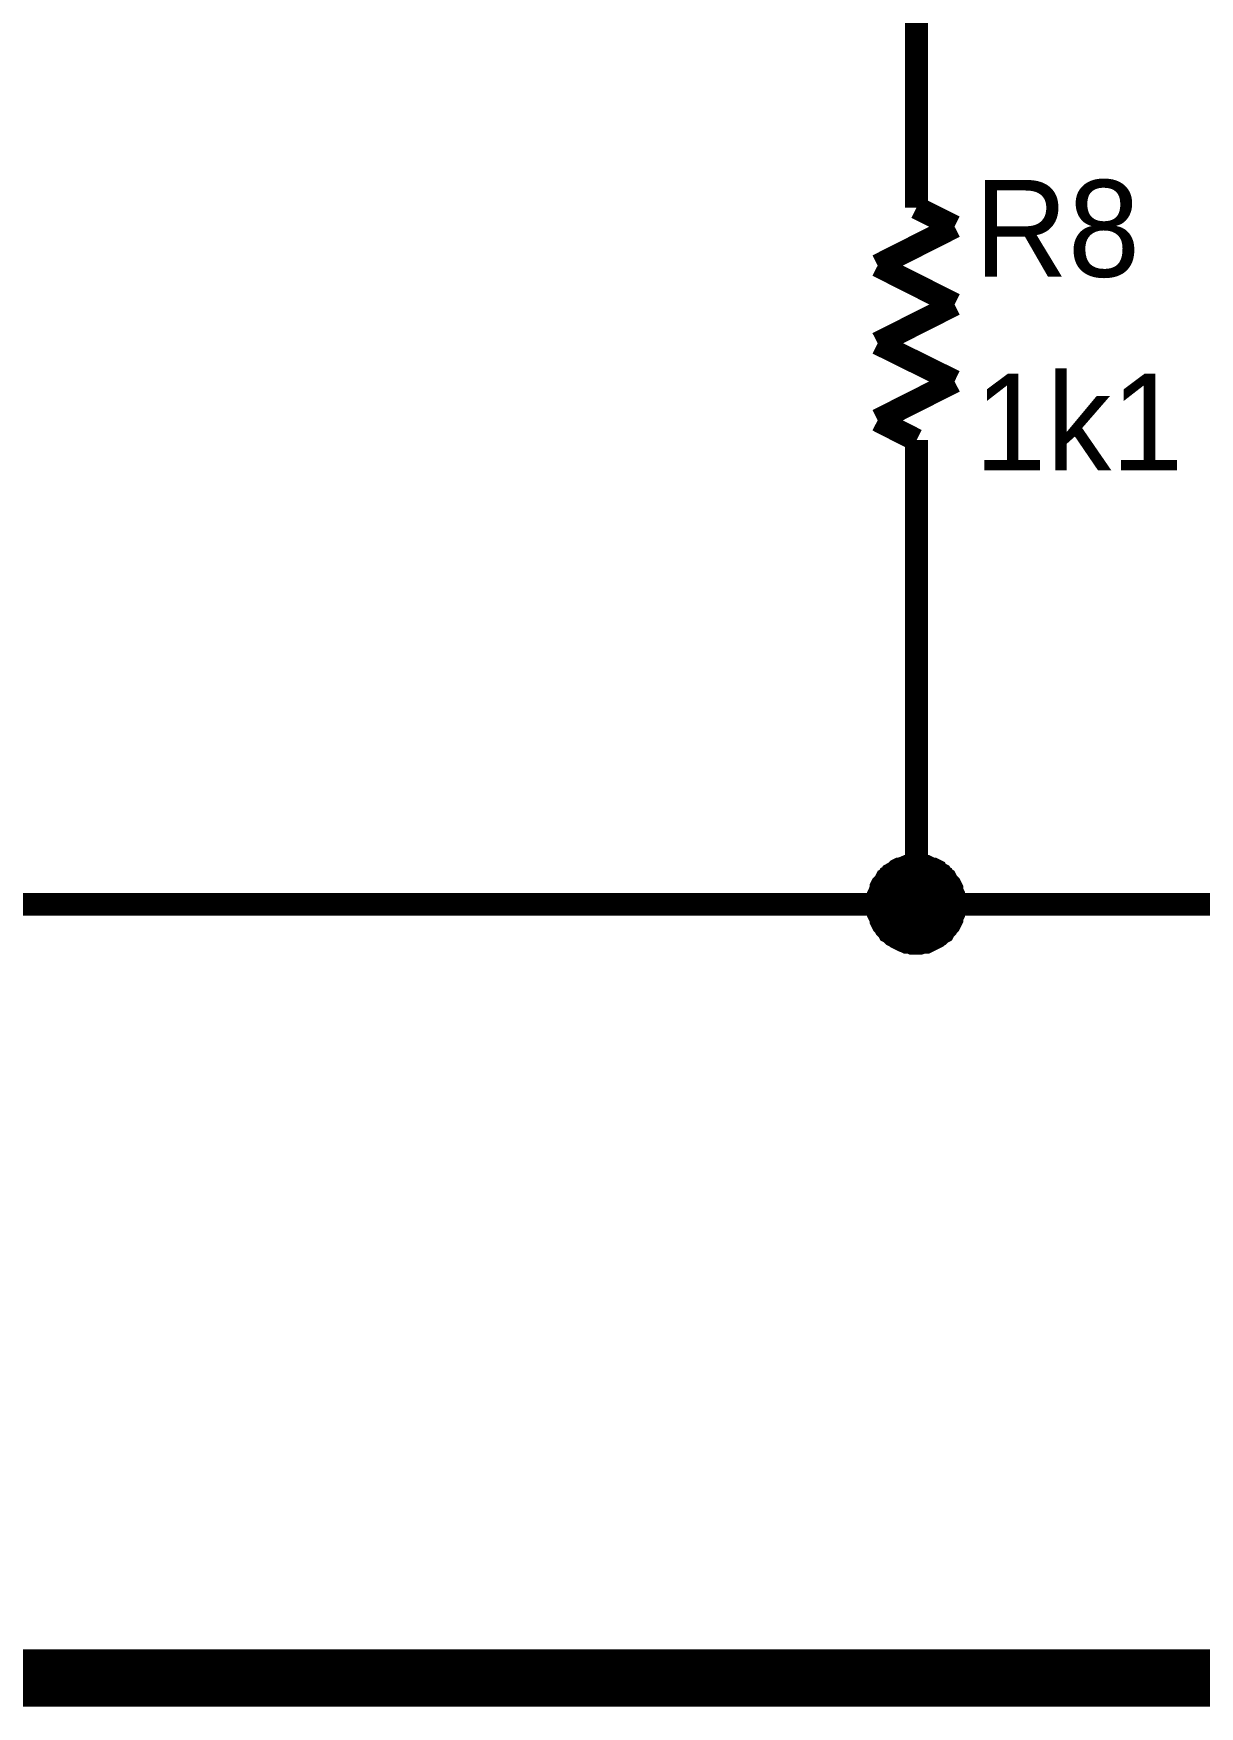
# Model space of a CAD drawing. Header units: inches. Extents: x 0 to 11, y 0 to 8.5.
# Drawn here: x 2.844 to 3.447, y 2.385 to 3.25 of the extents above; entities that cross this region are included whole.
import ezdxf

# ---------------------------------------------------------------- set-up
doc = ezdxf.new("R2010")
doc.units = ezdxf.units.IN
doc.header["$MEASUREMENT"] = 0
doc.layers.add('Sheet', color=255, linetype='Continuous')

msp = doc.modelspace()

# ---------------------------------------------------------------- linework, layer by layer
at = {"layer": 'Sheet', "const_width": 0.0295}
msp.add_lwpolyline([(0.60128, 4.09987), (5.60006, 4.09987), (5.60006, 2.39978), (0.60128, 2.39978), (0.60128, 4.09987)], close=True, dxfattribs=at)
at = {"layer": 'Sheet'}
for points, const_width in [([(1.80072, 3.49982), (1.7011, 3.49982), (1.7011, 2.79967), (2.40067, 2.79967), (3.3008, 2.79967), (3.9003, 2.79967), (3.9003, 2.89976)], 0.0118), ([(3.3008, 3.20001), (3.3008, 3.29965)], 0.0118), ([(3.3008, 3.20001), (3.3008, 3.1598)], 0.0118), ([(3.3008, 3.1598), (3.32046, 3.14997)], 0.0118), ([(3.32046, 3.14997), (3.2807, 3.12986)], 0.0118), ([(3.2807, 3.12986), (3.32046, 3.10976)], 0.0118), ([(3.32046, 3.10976), (3.2807, 3.08965)], 0.0118), ([(3.2807, 3.08965), (3.32046, 3.06999)], 0.0118), ([(3.32046, 3.06999), (3.2807, 3.04988)], 0.0118), ([(3.2807, 3.04988), (3.3008, 3.03961)], 0.0118), ([(3.3008, 3.03961), (3.3008, 2.99984)], 0.0118), ([(3.3008, 2.99984), (3.3008, 2.89976)], 0.0118), ([(3.3008, 2.89976), (3.3008, 2.79967)], 0.0118), ([(3.2807, 2.79967), (3.2807, 2.80057), (3.2807, 2.80191), (3.28115, 2.8028), (3.28115, 2.8037), (3.28115, 2.80459), (3.2816, 2.80548), (3.28204, 2.80682), (3.28249, 2.80772), (3.28249, 2.80861), (3.28294, 2.8095), (3.28338, 2.80995), (3.28428, 2.81084), (3.28472, 2.81174), (3.28517, 2.81263), (3.28606, 2.81308), (3.28651, 2.81397), (3.2874, 2.81442), (3.28785, 2.81531), (3.28874, 2.81576), (3.28964, 2.81621), (3.29053, 2.8171), (3.29098, 2.81755), (3.29187, 2.81799), (3.29276, 2.81799), (3.29366, 2.81844), (3.295, 2.81889), (3.29589, 2.81933), (3.29678, 2.81933), (3.29768, 2.81933), (3.29857, 2.81978), (3.29991, 2.81978), (3.3008, 2.81978)], 0.0118), ([(3.2807, 2.79967), (3.2807, 2.80057), (3.2807, 2.80191), (3.28115, 2.8028), (3.28115, 2.8037), (3.28115, 2.80459), (3.2816, 2.80548), (3.28204, 2.80682), (3.28249, 2.80772), (3.28249, 2.80861), (3.28294, 2.8095), (3.28338, 2.80995), (3.28428, 2.81084), (3.28472, 2.81174), (3.28517, 2.81263), (3.28606, 2.81308), (3.28651, 2.81397), (3.2874, 2.81442), (3.28785, 2.81531), (3.28874, 2.81576), (3.28964, 2.81621), (3.29053, 2.8171), (3.29098, 2.81755), (3.29187, 2.81799), (3.29276, 2.81799), (3.29366, 2.81844), (3.295, 2.81889), (3.29589, 2.81933), (3.29678, 2.81933), (3.29768, 2.81933), (3.29857, 2.81978), (3.29991, 2.81978), (3.3008, 2.81978)], 0.0118), ([(3.2807, 2.79967), (3.2807, 2.80057), (3.2807, 2.80191), (3.28115, 2.8028), (3.28115, 2.8037), (3.28115, 2.80459), (3.2816, 2.80548), (3.28204, 2.80682), (3.28249, 2.80772), (3.28249, 2.80861), (3.28294, 2.8095), (3.28338, 2.80995), (3.28428, 2.81084), (3.28472, 2.81174), (3.28517, 2.81263), (3.28606, 2.81308), (3.28651, 2.81397), (3.2874, 2.81442), (3.28785, 2.81531), (3.28874, 2.81576), (3.28964, 2.81621), (3.29053, 2.8171), (3.29098, 2.81755), (3.29187, 2.81799), (3.29276, 2.81799), (3.29366, 2.81844), (3.295, 2.81889), (3.29589, 2.81933), (3.29678, 2.81933), (3.29768, 2.81933), (3.29857, 2.81978), (3.29991, 2.81978), (3.3008, 2.81978)], 0.0118), ([(3.2807, 2.79967), (3.2807, 2.80057), (3.2807, 2.80191), (3.28115, 2.8028), (3.28115, 2.8037), (3.28115, 2.80459), (3.2816, 2.80548), (3.28204, 2.80682), (3.28249, 2.80772), (3.28249, 2.80861), (3.28294, 2.8095), (3.28338, 2.80995), (3.28428, 2.81084), (3.28472, 2.81174), (3.28517, 2.81263), (3.28606, 2.81308), (3.28651, 2.81397), (3.2874, 2.81442), (3.28785, 2.81531), (3.28874, 2.81576), (3.28964, 2.81621), (3.29053, 2.8171), (3.29098, 2.81755), (3.29187, 2.81799), (3.29276, 2.81799), (3.29366, 2.81844), (3.295, 2.81889), (3.29589, 2.81933), (3.29678, 2.81933), (3.29768, 2.81933), (3.29857, 2.81978), (3.29991, 2.81978), (3.3008, 2.81978)], 0.0118), ([(3.2807, 2.79967), (3.2807, 2.80057), (3.2807, 2.80191), (3.28115, 2.8028), (3.28115, 2.8037), (3.28115, 2.80459), (3.2816, 2.80548), (3.28204, 2.80682), (3.28249, 2.80772), (3.28249, 2.80861), (3.28294, 2.8095), (3.28338, 2.80995), (3.28428, 2.81084), (3.28472, 2.81174), (3.28517, 2.81263), (3.28606, 2.81308), (3.28651, 2.81397), (3.2874, 2.81442), (3.28785, 2.81531), (3.28874, 2.81576), (3.28964, 2.81621), (3.29053, 2.8171), (3.29098, 2.81755), (3.29187, 2.81799), (3.29276, 2.81799), (3.29366, 2.81844), (3.295, 2.81889), (3.29589, 2.81933), (3.29678, 2.81933), (3.29768, 2.81933), (3.29857, 2.81978), (3.29991, 2.81978), (3.3008, 2.81978)], 0.0039), ([(3.2807, 2.79967), (3.2807, 2.80057), (3.2807, 2.80191), (3.28115, 2.8028), (3.28115, 2.8037), (3.28115, 2.80459), (3.2816, 2.80548), (3.28204, 2.80682), (3.28249, 2.80772), (3.28249, 2.80861), (3.28294, 2.8095), (3.28338, 2.80995), (3.28428, 2.81084), (3.28472, 2.81174), (3.28517, 2.81263), (3.28606, 2.81308), (3.28651, 2.81397), (3.2874, 2.81442), (3.28785, 2.81531), (3.28874, 2.81576), (3.28964, 2.81621), (3.29053, 2.8171), (3.29098, 2.81755), (3.29187, 2.81799), (3.29276, 2.81799), (3.29366, 2.81844), (3.295, 2.81889), (3.29589, 2.81933), (3.29678, 2.81933), (3.29768, 2.81933), (3.29857, 2.81978), (3.29991, 2.81978), (3.3008, 2.81978)], 0.0039), ([(3.2807, 2.79967), (3.2807, 2.80057), (3.2807, 2.80191), (3.28115, 2.8028), (3.28115, 2.8037), (3.28115, 2.80459), (3.2816, 2.80548), (3.28204, 2.80682), (3.28249, 2.80772), (3.28249, 2.80861), (3.28294, 2.8095), (3.28338, 2.80995), (3.28428, 2.81084), (3.28472, 2.81174), (3.28517, 2.81263), (3.28606, 2.81308), (3.28651, 2.81397), (3.2874, 2.81442), (3.28785, 2.81531), (3.28874, 2.81576), (3.28964, 2.81621), (3.29053, 2.8171), (3.29098, 2.81755), (3.29187, 2.81799), (3.29276, 2.81799), (3.29366, 2.81844), (3.295, 2.81889), (3.29589, 2.81933), (3.29678, 2.81933), (3.29768, 2.81933), (3.29857, 2.81978), (3.29991, 2.81978), (3.3008, 2.81978)], 0.0039), ([(3.2807, 2.79967), (3.2807, 2.80057), (3.2807, 2.80191), (3.28115, 2.8028), (3.28115, 2.8037), (3.28115, 2.80459), (3.2816, 2.80548), (3.28204, 2.80682), (3.28249, 2.80772), (3.28249, 2.80861), (3.28294, 2.8095), (3.28338, 2.80995), (3.28428, 2.81084), (3.28472, 2.81174), (3.28517, 2.81263), (3.28606, 2.81308), (3.28651, 2.81397), (3.2874, 2.81442), (3.28785, 2.81531), (3.28874, 2.81576), (3.28964, 2.81621), (3.29053, 2.8171), (3.29098, 2.81755), (3.29187, 2.81799), (3.29276, 2.81799), (3.29366, 2.81844), (3.295, 2.81889), (3.29589, 2.81933), (3.29678, 2.81933), (3.29768, 2.81933), (3.29857, 2.81978), (3.29991, 2.81978), (3.3008, 2.81978)], 0.0039), ([(3.3008, 2.81978), (3.3008, 2.81978)], 0.0118), ([(3.3008, 2.81978), (3.3017, 2.81978), (3.30259, 2.81978), (3.30393, 2.81933), (3.30482, 2.81933), (3.30572, 2.81933), (3.30661, 2.81889), (3.3075, 2.81844), (3.3084, 2.81799), (3.30929, 2.81799), (3.31019, 2.81755), (3.31108, 2.8171), (3.31153, 2.81621), (3.31242, 2.81576), (3.31331, 2.81531), (3.31376, 2.81442), (3.31465, 2.81397), (3.3151, 2.81308), (3.31599, 2.81263), (3.31644, 2.81174), (3.31689, 2.81084), (3.31778, 2.80995), (3.31823, 2.8095), (3.31867, 2.80861), (3.31912, 2.80772), (3.31912, 2.80682), (3.31957, 2.80548), (3.32001, 2.80459), (3.32001, 2.8037), (3.32001, 2.8028), (3.32046, 2.80191), (3.32046, 2.80057), (3.32046, 2.79967)], 0.0118), ([(3.3008, 2.81978), (3.3008, 2.81978)], 0.0118), ([(3.3008, 2.81978), (3.3017, 2.81978), (3.30259, 2.81978), (3.30393, 2.81933), (3.30482, 2.81933), (3.30572, 2.81933), (3.30661, 2.81889), (3.3075, 2.81844), (3.3084, 2.81799), (3.30929, 2.81799), (3.31019, 2.81755), (3.31108, 2.8171), (3.31153, 2.81621), (3.31242, 2.81576), (3.31331, 2.81531), (3.31376, 2.81442), (3.31465, 2.81397), (3.3151, 2.81308), (3.31599, 2.81263), (3.31644, 2.81174), (3.31689, 2.81084), (3.31778, 2.80995), (3.31823, 2.8095), (3.31867, 2.80861), (3.31912, 2.80772), (3.31912, 2.80682), (3.31957, 2.80548), (3.32001, 2.80459), (3.32001, 2.8037), (3.32001, 2.8028), (3.32046, 2.80191), (3.32046, 2.80057), (3.32046, 2.79967)], 0.0118), ([(3.3008, 2.81978), (3.3008, 2.81978)], 0.0118), ([(3.3008, 2.81978), (3.3017, 2.81978), (3.30259, 2.81978), (3.30393, 2.81933), (3.30482, 2.81933), (3.30572, 2.81933), (3.30661, 2.81889), (3.3075, 2.81844), (3.3084, 2.81799), (3.30929, 2.81799), (3.31019, 2.81755), (3.31108, 2.8171), (3.31153, 2.81621), (3.31242, 2.81576), (3.31331, 2.81531), (3.31376, 2.81442), (3.31465, 2.81397), (3.3151, 2.81308), (3.31599, 2.81263), (3.31644, 2.81174), (3.31689, 2.81084), (3.31778, 2.80995), (3.31823, 2.8095), (3.31867, 2.80861), (3.31912, 2.80772), (3.31912, 2.80682), (3.31957, 2.80548), (3.32001, 2.80459), (3.32001, 2.8037), (3.32001, 2.8028), (3.32046, 2.80191), (3.32046, 2.80057), (3.32046, 2.79967)], 0.0118), ([(3.3008, 2.81978), (3.3008, 2.81978)], 0.0118), ([(3.3008, 2.81978), (3.3017, 2.81978), (3.30259, 2.81978), (3.30393, 2.81933), (3.30482, 2.81933), (3.30572, 2.81933), (3.30661, 2.81889), (3.3075, 2.81844), (3.3084, 2.81799), (3.30929, 2.81799), (3.31019, 2.81755), (3.31108, 2.8171), (3.31153, 2.81621), (3.31242, 2.81576), (3.31331, 2.81531), (3.31376, 2.81442), (3.31465, 2.81397), (3.3151, 2.81308), (3.31599, 2.81263), (3.31644, 2.81174), (3.31689, 2.81084), (3.31778, 2.80995), (3.31823, 2.8095), (3.31867, 2.80861), (3.31912, 2.80772), (3.31912, 2.80682), (3.31957, 2.80548), (3.32001, 2.80459), (3.32001, 2.8037), (3.32001, 2.8028), (3.32046, 2.80191), (3.32046, 2.80057), (3.32046, 2.79967)], 0.0118), ([(3.3008, 2.81978), (3.3008, 2.81978)], 0.0039), ([(3.3008, 2.81978), (3.3017, 2.81978), (3.30259, 2.81978), (3.30393, 2.81933), (3.30482, 2.81933), (3.30572, 2.81933), (3.30661, 2.81889), (3.3075, 2.81844), (3.3084, 2.81799), (3.30929, 2.81799), (3.31019, 2.81755), (3.31108, 2.8171), (3.31153, 2.81621), (3.31242, 2.81576), (3.31331, 2.81531), (3.31376, 2.81442), (3.31465, 2.81397), (3.3151, 2.81308), (3.31599, 2.81263), (3.31644, 2.81174), (3.31689, 2.81084), (3.31778, 2.80995), (3.31823, 2.8095), (3.31867, 2.80861), (3.31912, 2.80772), (3.31912, 2.80682), (3.31957, 2.80548), (3.32001, 2.80459), (3.32001, 2.8037), (3.32001, 2.8028), (3.32046, 2.80191), (3.32046, 2.80057), (3.32046, 2.79967)], 0.0039), ([(3.3008, 2.81978), (3.3008, 2.81978)], 0.0039), ([(3.3008, 2.81978), (3.3017, 2.81978), (3.30259, 2.81978), (3.30393, 2.81933), (3.30482, 2.81933), (3.30572, 2.81933), (3.30661, 2.81889), (3.3075, 2.81844), (3.3084, 2.81799), (3.30929, 2.81799), (3.31019, 2.81755), (3.31108, 2.8171), (3.31153, 2.81621), (3.31242, 2.81576), (3.31331, 2.81531), (3.31376, 2.81442), (3.31465, 2.81397), (3.3151, 2.81308), (3.31599, 2.81263), (3.31644, 2.81174), (3.31689, 2.81084), (3.31778, 2.80995), (3.31823, 2.8095), (3.31867, 2.80861), (3.31912, 2.80772), (3.31912, 2.80682), (3.31957, 2.80548), (3.32001, 2.80459), (3.32001, 2.8037), (3.32001, 2.8028), (3.32046, 2.80191), (3.32046, 2.80057), (3.32046, 2.79967)], 0.0039), ([(3.3008, 2.81978), (3.3008, 2.81978)], 0.0039), ([(3.3008, 2.81978), (3.3017, 2.81978), (3.30259, 2.81978), (3.30393, 2.81933), (3.30482, 2.81933), (3.30572, 2.81933), (3.30661, 2.81889), (3.3075, 2.81844), (3.3084, 2.81799), (3.30929, 2.81799), (3.31019, 2.81755), (3.31108, 2.8171), (3.31153, 2.81621), (3.31242, 2.81576), (3.31331, 2.81531), (3.31376, 2.81442), (3.31465, 2.81397), (3.3151, 2.81308), (3.31599, 2.81263), (3.31644, 2.81174), (3.31689, 2.81084), (3.31778, 2.80995), (3.31823, 2.8095), (3.31867, 2.80861), (3.31912, 2.80772), (3.31912, 2.80682), (3.31957, 2.80548), (3.32001, 2.80459), (3.32001, 2.8037), (3.32001, 2.8028), (3.32046, 2.80191), (3.32046, 2.80057), (3.32046, 2.79967)], 0.0039), ([(3.3008, 2.81978), (3.3008, 2.81978)], 0.0039), ([(3.3008, 2.81978), (3.3017, 2.81978), (3.30259, 2.81978), (3.30393, 2.81933), (3.30482, 2.81933), (3.30572, 2.81933), (3.30661, 2.81889), (3.3075, 2.81844), (3.3084, 2.81799), (3.30929, 2.81799), (3.31019, 2.81755), (3.31108, 2.8171), (3.31153, 2.81621), (3.31242, 2.81576), (3.31331, 2.81531), (3.31376, 2.81442), (3.31465, 2.81397), (3.3151, 2.81308), (3.31599, 2.81263), (3.31644, 2.81174), (3.31689, 2.81084), (3.31778, 2.80995), (3.31823, 2.8095), (3.31867, 2.80861), (3.31912, 2.80772), (3.31912, 2.80682), (3.31957, 2.80548), (3.32001, 2.80459), (3.32001, 2.8037), (3.32001, 2.8028), (3.32046, 2.80191), (3.32046, 2.80057), (3.32046, 2.79967)], 0.0039), ([(3.3008, 2.77957), (3.29991, 2.77957), (3.29857, 2.77957), (3.29768, 2.78001), (3.29678, 2.78001), (3.29589, 2.78001), (3.295, 2.78046), (3.29366, 2.78091), (3.29276, 2.78136), (3.29187, 2.7818), (3.29098, 2.78225), (3.29053, 2.7827), (3.28964, 2.78314), (3.28874, 2.78359), (3.28785, 2.78448), (3.2874, 2.78493), (3.28651, 2.78538), (3.28606, 2.78627), (3.28517, 2.78716), (3.28472, 2.78761), (3.28428, 2.7885), (3.28338, 2.7894), (3.28294, 2.79029), (3.28249, 2.79118), (3.28249, 2.79208), (3.28204, 2.79297), (3.2816, 2.79387), (3.28115, 2.79476), (3.28115, 2.79565), (3.28115, 2.79655), (3.2807, 2.79789), (3.2807, 2.79878), (3.2807, 2.79967)], 0.0118), ([(3.2807, 2.79967), (3.2807, 2.79967)], 0.0118), ([(3.3008, 2.77957), (3.29991, 2.77957), (3.29857, 2.77957), (3.29768, 2.78001), (3.29678, 2.78001), (3.29589, 2.78001), (3.295, 2.78046), (3.29366, 2.78091), (3.29276, 2.78136), (3.29187, 2.7818), (3.29098, 2.78225), (3.29053, 2.7827), (3.28964, 2.78314), (3.28874, 2.78359), (3.28785, 2.78448), (3.2874, 2.78493), (3.28651, 2.78538), (3.28606, 2.78627), (3.28517, 2.78716), (3.28472, 2.78761), (3.28428, 2.7885), (3.28338, 2.7894), (3.28294, 2.79029), (3.28249, 2.79118), (3.28249, 2.79208), (3.28204, 2.79297), (3.2816, 2.79387), (3.28115, 2.79476), (3.28115, 2.79565), (3.28115, 2.79655), (3.2807, 2.79789), (3.2807, 2.79878), (3.2807, 2.79967)], 0.0118), ([(3.2807, 2.79967), (3.2807, 2.79967)], 0.0118), ([(3.3008, 2.77957), (3.29991, 2.77957), (3.29857, 2.77957), (3.29768, 2.78001), (3.29678, 2.78001), (3.29589, 2.78001), (3.295, 2.78046), (3.29366, 2.78091), (3.29276, 2.78136), (3.29187, 2.7818), (3.29098, 2.78225), (3.29053, 2.7827), (3.28964, 2.78314), (3.28874, 2.78359), (3.28785, 2.78448), (3.2874, 2.78493), (3.28651, 2.78538), (3.28606, 2.78627), (3.28517, 2.78716), (3.28472, 2.78761), (3.28428, 2.7885), (3.28338, 2.7894), (3.28294, 2.79029), (3.28249, 2.79118), (3.28249, 2.79208), (3.28204, 2.79297), (3.2816, 2.79387), (3.28115, 2.79476), (3.28115, 2.79565), (3.28115, 2.79655), (3.2807, 2.79789), (3.2807, 2.79878), (3.2807, 2.79967)], 0.0118), ([(3.2807, 2.79967), (3.2807, 2.79967)], 0.0118), ([(3.3008, 2.77957), (3.29991, 2.77957), (3.29857, 2.77957), (3.29768, 2.78001), (3.29678, 2.78001), (3.29589, 2.78001), (3.295, 2.78046), (3.29366, 2.78091), (3.29276, 2.78136), (3.29187, 2.7818), (3.29098, 2.78225), (3.29053, 2.7827), (3.28964, 2.78314), (3.28874, 2.78359), (3.28785, 2.78448), (3.2874, 2.78493), (3.28651, 2.78538), (3.28606, 2.78627), (3.28517, 2.78716), (3.28472, 2.78761), (3.28428, 2.7885), (3.28338, 2.7894), (3.28294, 2.79029), (3.28249, 2.79118), (3.28249, 2.79208), (3.28204, 2.79297), (3.2816, 2.79387), (3.28115, 2.79476), (3.28115, 2.79565), (3.28115, 2.79655), (3.2807, 2.79789), (3.2807, 2.79878), (3.2807, 2.79967)], 0.0118), ([(3.2807, 2.79967), (3.2807, 2.79967)], 0.0118), ([(3.32046, 2.79967), (3.32046, 2.79878), (3.32046, 2.79789), (3.32001, 2.79655), (3.32001, 2.79565), (3.32001, 2.79476), (3.31957, 2.79387), (3.31912, 2.79297), (3.31912, 2.79208), (3.31867, 2.79118), (3.31823, 2.79029), (3.31778, 2.7894), (3.31689, 2.7885), (3.31644, 2.78761), (3.31599, 2.78716), (3.3151, 2.78627), (3.31465, 2.78538), (3.31376, 2.78493), (3.31331, 2.78448), (3.31242, 2.78359), (3.31153, 2.78314), (3.31108, 2.7827), (3.31019, 2.78225), (3.30929, 2.7818), (3.3084, 2.78136), (3.3075, 2.78091), (3.30661, 2.78046), (3.30572, 2.78001), (3.30482, 2.78001), (3.30393, 2.78001), (3.30259, 2.77957), (3.3017, 2.77957), (3.3008, 2.77957)], 0.0118), ([(3.32046, 2.79967), (3.32046, 2.79878), (3.32046, 2.79789), (3.32001, 2.79655), (3.32001, 2.79565), (3.32001, 2.79476), (3.31957, 2.79387), (3.31912, 2.79297), (3.31912, 2.79208), (3.31867, 2.79118), (3.31823, 2.79029), (3.31778, 2.7894), (3.31689, 2.7885), (3.31644, 2.78761), (3.31599, 2.78716), (3.3151, 2.78627), (3.31465, 2.78538), (3.31376, 2.78493), (3.31331, 2.78448), (3.31242, 2.78359), (3.31153, 2.78314), (3.31108, 2.7827), (3.31019, 2.78225), (3.30929, 2.7818), (3.3084, 2.78136), (3.3075, 2.78091), (3.30661, 2.78046), (3.30572, 2.78001), (3.30482, 2.78001), (3.30393, 2.78001), (3.30259, 2.77957), (3.3017, 2.77957), (3.3008, 2.77957)], 0.0118), ([(3.32046, 2.79967), (3.32046, 2.79878), (3.32046, 2.79789), (3.32001, 2.79655), (3.32001, 2.79565), (3.32001, 2.79476), (3.31957, 2.79387), (3.31912, 2.79297), (3.31912, 2.79208), (3.31867, 2.79118), (3.31823, 2.79029), (3.31778, 2.7894), (3.31689, 2.7885), (3.31644, 2.78761), (3.31599, 2.78716), (3.3151, 2.78627), (3.31465, 2.78538), (3.31376, 2.78493), (3.31331, 2.78448), (3.31242, 2.78359), (3.31153, 2.78314), (3.31108, 2.7827), (3.31019, 2.78225), (3.30929, 2.7818), (3.3084, 2.78136), (3.3075, 2.78091), (3.30661, 2.78046), (3.30572, 2.78001), (3.30482, 2.78001), (3.30393, 2.78001), (3.30259, 2.77957), (3.3017, 2.77957), (3.3008, 2.77957)], 0.0118), ([(3.32046, 2.79967), (3.32046, 2.79878), (3.32046, 2.79789), (3.32001, 2.79655), (3.32001, 2.79565), (3.32001, 2.79476), (3.31957, 2.79387), (3.31912, 2.79297), (3.31912, 2.79208), (3.31867, 2.79118), (3.31823, 2.79029), (3.31778, 2.7894), (3.31689, 2.7885), (3.31644, 2.78761), (3.31599, 2.78716), (3.3151, 2.78627), (3.31465, 2.78538), (3.31376, 2.78493), (3.31331, 2.78448), (3.31242, 2.78359), (3.31153, 2.78314), (3.31108, 2.7827), (3.31019, 2.78225), (3.30929, 2.7818), (3.3084, 2.78136), (3.3075, 2.78091), (3.30661, 2.78046), (3.30572, 2.78001), (3.30482, 2.78001), (3.30393, 2.78001), (3.30259, 2.77957), (3.3017, 2.77957), (3.3008, 2.77957)], 0.0118), ([(3.32046, 2.79967), (3.32046, 2.79967), (3.32046, 2.79967), (3.32046, 2.79967), (3.32046, 2.79967), (3.32046, 2.79967), (3.32046, 2.79967), (3.32046, 2.79967), (3.32046, 2.79967), (3.32046, 2.79967), (3.32046, 2.79967), (3.32046, 2.79967), (3.32046, 2.79967), (3.32046, 2.79967), (3.32046, 2.79967), (3.32046, 2.79967), (3.32046, 2.79967), (3.32046, 2.79967), (3.32046, 2.79967), (3.32046, 2.79967), (3.32046, 2.79967), (3.32046, 2.79967), (3.32046, 2.79967), (3.32046, 2.79967), (3.32046, 2.79967), (3.32046, 2.79967), (3.32046, 2.79967), (3.32046, 2.79967), (3.32046, 2.79967), (3.32046, 2.79967), (3.32046, 2.79967), (3.32046, 2.79967), (3.32046, 2.79967)], 0.0118), ([(3.32046, 2.79967), (3.32046, 2.79967)], 0.0118), ([(3.32046, 2.79967), (3.32046, 2.79967), (3.32046, 2.79967), (3.32046, 2.79967), (3.32046, 2.79967), (3.32046, 2.79967), (3.32046, 2.79967), (3.32046, 2.79967), (3.32046, 2.79967), (3.32046, 2.79967), (3.32046, 2.79967), (3.32046, 2.79967), (3.32046, 2.79967), (3.32046, 2.79967), (3.32046, 2.79967), (3.32046, 2.79967), (3.32046, 2.79967), (3.32046, 2.79967), (3.32046, 2.79967), (3.32046, 2.79967), (3.32046, 2.79967), (3.32046, 2.79967), (3.32046, 2.79967), (3.32046, 2.79967), (3.32046, 2.79967), (3.32046, 2.79967), (3.32046, 2.79967), (3.32046, 2.79967), (3.32046, 2.79967), (3.32046, 2.79967), (3.32046, 2.79967), (3.32046, 2.79967), (3.32046, 2.79967)], 0.0118), ([(3.32046, 2.79967), (3.32046, 2.79967)], 0.0118), ([(3.32046, 2.79967), (3.32046, 2.79967), (3.32046, 2.79967), (3.32046, 2.79967), (3.32046, 2.79967), (3.32046, 2.79967), (3.32046, 2.79967), (3.32046, 2.79967), (3.32046, 2.79967), (3.32046, 2.79967), (3.32046, 2.79967), (3.32046, 2.79967), (3.32046, 2.79967), (3.32046, 2.79967), (3.32046, 2.79967), (3.32046, 2.79967), (3.32046, 2.79967), (3.32046, 2.79967), (3.32046, 2.79967), (3.32046, 2.79967), (3.32046, 2.79967), (3.32046, 2.79967), (3.32046, 2.79967), (3.32046, 2.79967), (3.32046, 2.79967), (3.32046, 2.79967), (3.32046, 2.79967), (3.32046, 2.79967), (3.32046, 2.79967), (3.32046, 2.79967), (3.32046, 2.79967), (3.32046, 2.79967), (3.32046, 2.79967)], 0.0118), ([(3.32046, 2.79967), (3.32046, 2.79967)], 0.0118), ([(3.32046, 2.79967), (3.32046, 2.79967), (3.32046, 2.79967), (3.32046, 2.79967), (3.32046, 2.79967), (3.32046, 2.79967), (3.32046, 2.79967), (3.32046, 2.79967), (3.32046, 2.79967), (3.32046, 2.79967), (3.32046, 2.79967), (3.32046, 2.79967), (3.32046, 2.79967), (3.32046, 2.79967), (3.32046, 2.79967), (3.32046, 2.79967), (3.32046, 2.79967), (3.32046, 2.79967), (3.32046, 2.79967), (3.32046, 2.79967), (3.32046, 2.79967), (3.32046, 2.79967), (3.32046, 2.79967), (3.32046, 2.79967), (3.32046, 2.79967), (3.32046, 2.79967), (3.32046, 2.79967), (3.32046, 2.79967), (3.32046, 2.79967), (3.32046, 2.79967), (3.32046, 2.79967), (3.32046, 2.79967), (3.32046, 2.79967)], 0.0118), ([(3.32046, 2.79967), (3.32046, 2.79967)], 0.0118), ([(3.3008, 2.77957), (3.29991, 2.77957), (3.29857, 2.77957), (3.29768, 2.78001), (3.29678, 2.78001), (3.29589, 2.78001), (3.295, 2.78046), (3.29366, 2.78091), (3.29276, 2.78136), (3.29187, 2.7818), (3.29098, 2.78225), (3.29053, 2.7827), (3.28964, 2.78314), (3.28874, 2.78359), (3.28785, 2.78448), (3.2874, 2.78493), (3.28651, 2.78538), (3.28606, 2.78627), (3.28517, 2.78716), (3.28472, 2.78761), (3.28428, 2.7885), (3.28338, 2.7894), (3.28294, 2.79029), (3.28249, 2.79118), (3.28249, 2.79208), (3.28204, 2.79297), (3.2816, 2.79387), (3.28115, 2.79476), (3.28115, 2.79565), (3.28115, 2.79655), (3.2807, 2.79789), (3.2807, 2.79878), (3.2807, 2.79967)], 0.0039), ([(3.2807, 2.79967), (3.2807, 2.79967)], 0.0039), ([(3.3008, 2.77957), (3.29991, 2.77957), (3.29857, 2.77957), (3.29768, 2.78001), (3.29678, 2.78001), (3.29589, 2.78001), (3.295, 2.78046), (3.29366, 2.78091), (3.29276, 2.78136), (3.29187, 2.7818), (3.29098, 2.78225), (3.29053, 2.7827), (3.28964, 2.78314), (3.28874, 2.78359), (3.28785, 2.78448), (3.2874, 2.78493), (3.28651, 2.78538), (3.28606, 2.78627), (3.28517, 2.78716), (3.28472, 2.78761), (3.28428, 2.7885), (3.28338, 2.7894), (3.28294, 2.79029), (3.28249, 2.79118), (3.28249, 2.79208), (3.28204, 2.79297), (3.2816, 2.79387), (3.28115, 2.79476), (3.28115, 2.79565), (3.28115, 2.79655), (3.2807, 2.79789), (3.2807, 2.79878), (3.2807, 2.79967)], 0.0039), ([(3.2807, 2.79967), (3.2807, 2.79967)], 0.0039), ([(3.3008, 2.77957), (3.29991, 2.77957), (3.29857, 2.77957), (3.29768, 2.78001), (3.29678, 2.78001), (3.29589, 2.78001), (3.295, 2.78046), (3.29366, 2.78091), (3.29276, 2.78136), (3.29187, 2.7818), (3.29098, 2.78225), (3.29053, 2.7827), (3.28964, 2.78314), (3.28874, 2.78359), (3.28785, 2.78448), (3.2874, 2.78493), (3.28651, 2.78538), (3.28606, 2.78627), (3.28517, 2.78716), (3.28472, 2.78761), (3.28428, 2.7885), (3.28338, 2.7894), (3.28294, 2.79029), (3.28249, 2.79118), (3.28249, 2.79208), (3.28204, 2.79297), (3.2816, 2.79387), (3.28115, 2.79476), (3.28115, 2.79565), (3.28115, 2.79655), (3.2807, 2.79789), (3.2807, 2.79878), (3.2807, 2.79967)], 0.0039), ([(3.2807, 2.79967), (3.2807, 2.79967)], 0.0039), ([(3.3008, 2.77957), (3.29991, 2.77957), (3.29857, 2.77957), (3.29768, 2.78001), (3.29678, 2.78001), (3.29589, 2.78001), (3.295, 2.78046), (3.29366, 2.78091), (3.29276, 2.78136), (3.29187, 2.7818), (3.29098, 2.78225), (3.29053, 2.7827), (3.28964, 2.78314), (3.28874, 2.78359), (3.28785, 2.78448), (3.2874, 2.78493), (3.28651, 2.78538), (3.28606, 2.78627), (3.28517, 2.78716), (3.28472, 2.78761), (3.28428, 2.7885), (3.28338, 2.7894), (3.28294, 2.79029), (3.28249, 2.79118), (3.28249, 2.79208), (3.28204, 2.79297), (3.2816, 2.79387), (3.28115, 2.79476), (3.28115, 2.79565), (3.28115, 2.79655), (3.2807, 2.79789), (3.2807, 2.79878), (3.2807, 2.79967)], 0.0039), ([(3.2807, 2.79967), (3.2807, 2.79967)], 0.0039), ([(3.32046, 2.79967), (3.32046, 2.79878), (3.32046, 2.79789), (3.32001, 2.79655), (3.32001, 2.79565), (3.32001, 2.79476), (3.31957, 2.79387), (3.31912, 2.79297), (3.31912, 2.79208), (3.31867, 2.79118), (3.31823, 2.79029), (3.31778, 2.7894), (3.31689, 2.7885), (3.31644, 2.78761), (3.31599, 2.78716), (3.3151, 2.78627), (3.31465, 2.78538), (3.31376, 2.78493), (3.31331, 2.78448), (3.31242, 2.78359), (3.31153, 2.78314), (3.31108, 2.7827), (3.31019, 2.78225), (3.30929, 2.7818), (3.3084, 2.78136), (3.3075, 2.78091), (3.30661, 2.78046), (3.30572, 2.78001), (3.30482, 2.78001), (3.30393, 2.78001), (3.30259, 2.77957), (3.3017, 2.77957), (3.3008, 2.77957)], 0.0039), ([(3.32046, 2.79967), (3.32046, 2.79878), (3.32046, 2.79789), (3.32001, 2.79655), (3.32001, 2.79565), (3.32001, 2.79476), (3.31957, 2.79387), (3.31912, 2.79297), (3.31912, 2.79208), (3.31867, 2.79118), (3.31823, 2.79029), (3.31778, 2.7894), (3.31689, 2.7885), (3.31644, 2.78761), (3.31599, 2.78716), (3.3151, 2.78627), (3.31465, 2.78538), (3.31376, 2.78493), (3.31331, 2.78448), (3.31242, 2.78359), (3.31153, 2.78314), (3.31108, 2.7827), (3.31019, 2.78225), (3.30929, 2.7818), (3.3084, 2.78136), (3.3075, 2.78091), (3.30661, 2.78046), (3.30572, 2.78001), (3.30482, 2.78001), (3.30393, 2.78001), (3.30259, 2.77957), (3.3017, 2.77957), (3.3008, 2.77957)], 0.0039), ([(3.32046, 2.79967), (3.32046, 2.79878), (3.32046, 2.79789), (3.32001, 2.79655), (3.32001, 2.79565), (3.32001, 2.79476), (3.31957, 2.79387), (3.31912, 2.79297), (3.31912, 2.79208), (3.31867, 2.79118), (3.31823, 2.79029), (3.31778, 2.7894), (3.31689, 2.7885), (3.31644, 2.78761), (3.31599, 2.78716), (3.3151, 2.78627), (3.31465, 2.78538), (3.31376, 2.78493), (3.31331, 2.78448), (3.31242, 2.78359), (3.31153, 2.78314), (3.31108, 2.7827), (3.31019, 2.78225), (3.30929, 2.7818), (3.3084, 2.78136), (3.3075, 2.78091), (3.30661, 2.78046), (3.30572, 2.78001), (3.30482, 2.78001), (3.30393, 2.78001), (3.30259, 2.77957), (3.3017, 2.77957), (3.3008, 2.77957)], 0.0039), ([(3.32046, 2.79967), (3.32046, 2.79878), (3.32046, 2.79789), (3.32001, 2.79655), (3.32001, 2.79565), (3.32001, 2.79476), (3.31957, 2.79387), (3.31912, 2.79297), (3.31912, 2.79208), (3.31867, 2.79118), (3.31823, 2.79029), (3.31778, 2.7894), (3.31689, 2.7885), (3.31644, 2.78761), (3.31599, 2.78716), (3.3151, 2.78627), (3.31465, 2.78538), (3.31376, 2.78493), (3.31331, 2.78448), (3.31242, 2.78359), (3.31153, 2.78314), (3.31108, 2.7827), (3.31019, 2.78225), (3.30929, 2.7818), (3.3084, 2.78136), (3.3075, 2.78091), (3.30661, 2.78046), (3.30572, 2.78001), (3.30482, 2.78001), (3.30393, 2.78001), (3.30259, 2.77957), (3.3017, 2.77957), (3.3008, 2.77957)], 0.0039), ([(3.32046, 2.79967), (3.32046, 2.79967), (3.32046, 2.79967), (3.32046, 2.79967), (3.32046, 2.79967), (3.32046, 2.79967), (3.32046, 2.79967), (3.32046, 2.79967), (3.32046, 2.79967), (3.32046, 2.79967), (3.32046, 2.79967), (3.32046, 2.79967), (3.32046, 2.79967), (3.32046, 2.79967), (3.32046, 2.79967), (3.32046, 2.79967), (3.32046, 2.79967), (3.32046, 2.79967), (3.32046, 2.79967), (3.32046, 2.79967), (3.32046, 2.79967), (3.32046, 2.79967), (3.32046, 2.79967), (3.32046, 2.79967), (3.32046, 2.79967), (3.32046, 2.79967), (3.32046, 2.79967), (3.32046, 2.79967), (3.32046, 2.79967), (3.32046, 2.79967), (3.32046, 2.79967), (3.32046, 2.79967), (3.32046, 2.79967)], 0.0039), ([(3.32046, 2.79967), (3.32046, 2.79967)], 0.0039), ([(3.32046, 2.79967), (3.32046, 2.79967), (3.32046, 2.79967), (3.32046, 2.79967), (3.32046, 2.79967), (3.32046, 2.79967), (3.32046, 2.79967), (3.32046, 2.79967), (3.32046, 2.79967), (3.32046, 2.79967), (3.32046, 2.79967), (3.32046, 2.79967), (3.32046, 2.79967), (3.32046, 2.79967), (3.32046, 2.79967), (3.32046, 2.79967), (3.32046, 2.79967), (3.32046, 2.79967), (3.32046, 2.79967), (3.32046, 2.79967), (3.32046, 2.79967), (3.32046, 2.79967), (3.32046, 2.79967), (3.32046, 2.79967), (3.32046, 2.79967), (3.32046, 2.79967), (3.32046, 2.79967), (3.32046, 2.79967), (3.32046, 2.79967), (3.32046, 2.79967), (3.32046, 2.79967), (3.32046, 2.79967), (3.32046, 2.79967)], 0.0039), ([(3.32046, 2.79967), (3.32046, 2.79967)], 0.0039), ([(3.32046, 2.79967), (3.32046, 2.79967), (3.32046, 2.79967), (3.32046, 2.79967), (3.32046, 2.79967), (3.32046, 2.79967), (3.32046, 2.79967), (3.32046, 2.79967), (3.32046, 2.79967), (3.32046, 2.79967), (3.32046, 2.79967), (3.32046, 2.79967), (3.32046, 2.79967), (3.32046, 2.79967), (3.32046, 2.79967), (3.32046, 2.79967), (3.32046, 2.79967), (3.32046, 2.79967), (3.32046, 2.79967), (3.32046, 2.79967), (3.32046, 2.79967), (3.32046, 2.79967), (3.32046, 2.79967), (3.32046, 2.79967), (3.32046, 2.79967), (3.32046, 2.79967), (3.32046, 2.79967), (3.32046, 2.79967), (3.32046, 2.79967), (3.32046, 2.79967), (3.32046, 2.79967), (3.32046, 2.79967), (3.32046, 2.79967)], 0.0039), ([(3.32046, 2.79967), (3.32046, 2.79967)], 0.0039), ([(3.32046, 2.79967), (3.32046, 2.79967), (3.32046, 2.79967), (3.32046, 2.79967), (3.32046, 2.79967), (3.32046, 2.79967), (3.32046, 2.79967), (3.32046, 2.79967), (3.32046, 2.79967), (3.32046, 2.79967), (3.32046, 2.79967), (3.32046, 2.79967), (3.32046, 2.79967), (3.32046, 2.79967), (3.32046, 2.79967), (3.32046, 2.79967), (3.32046, 2.79967), (3.32046, 2.79967), (3.32046, 2.79967), (3.32046, 2.79967), (3.32046, 2.79967), (3.32046, 2.79967), (3.32046, 2.79967), (3.32046, 2.79967), (3.32046, 2.79967), (3.32046, 2.79967), (3.32046, 2.79967), (3.32046, 2.79967), (3.32046, 2.79967), (3.32046, 2.79967), (3.32046, 2.79967), (3.32046, 2.79967), (3.32046, 2.79967)], 0.0039), ([(3.32046, 2.79967), (3.32046, 2.79967)], 0.0039)]:
    msp.add_lwpolyline(points, dxfattribs=dict(at, const_width=const_width))
at = {"layer": 'Sheet', "const_width": 0.02}
msp.add_lwpolyline([(3.29, 2.8, 1), (3.31, 2.8, 1)], format="xyb", close=True, dxfattribs=at)

# ---------------------------------------------------------------- texts
at = {"layer": 'Sheet'}
for s, p in [('R8', (3.33073, 3.12405)), ('1k1', (3.33073, 3.02397))]:
    msp.add_text(s, height=0.050042, dxfattribs=at).set_placement(p)

doc.saveas('drawing.dxf')
